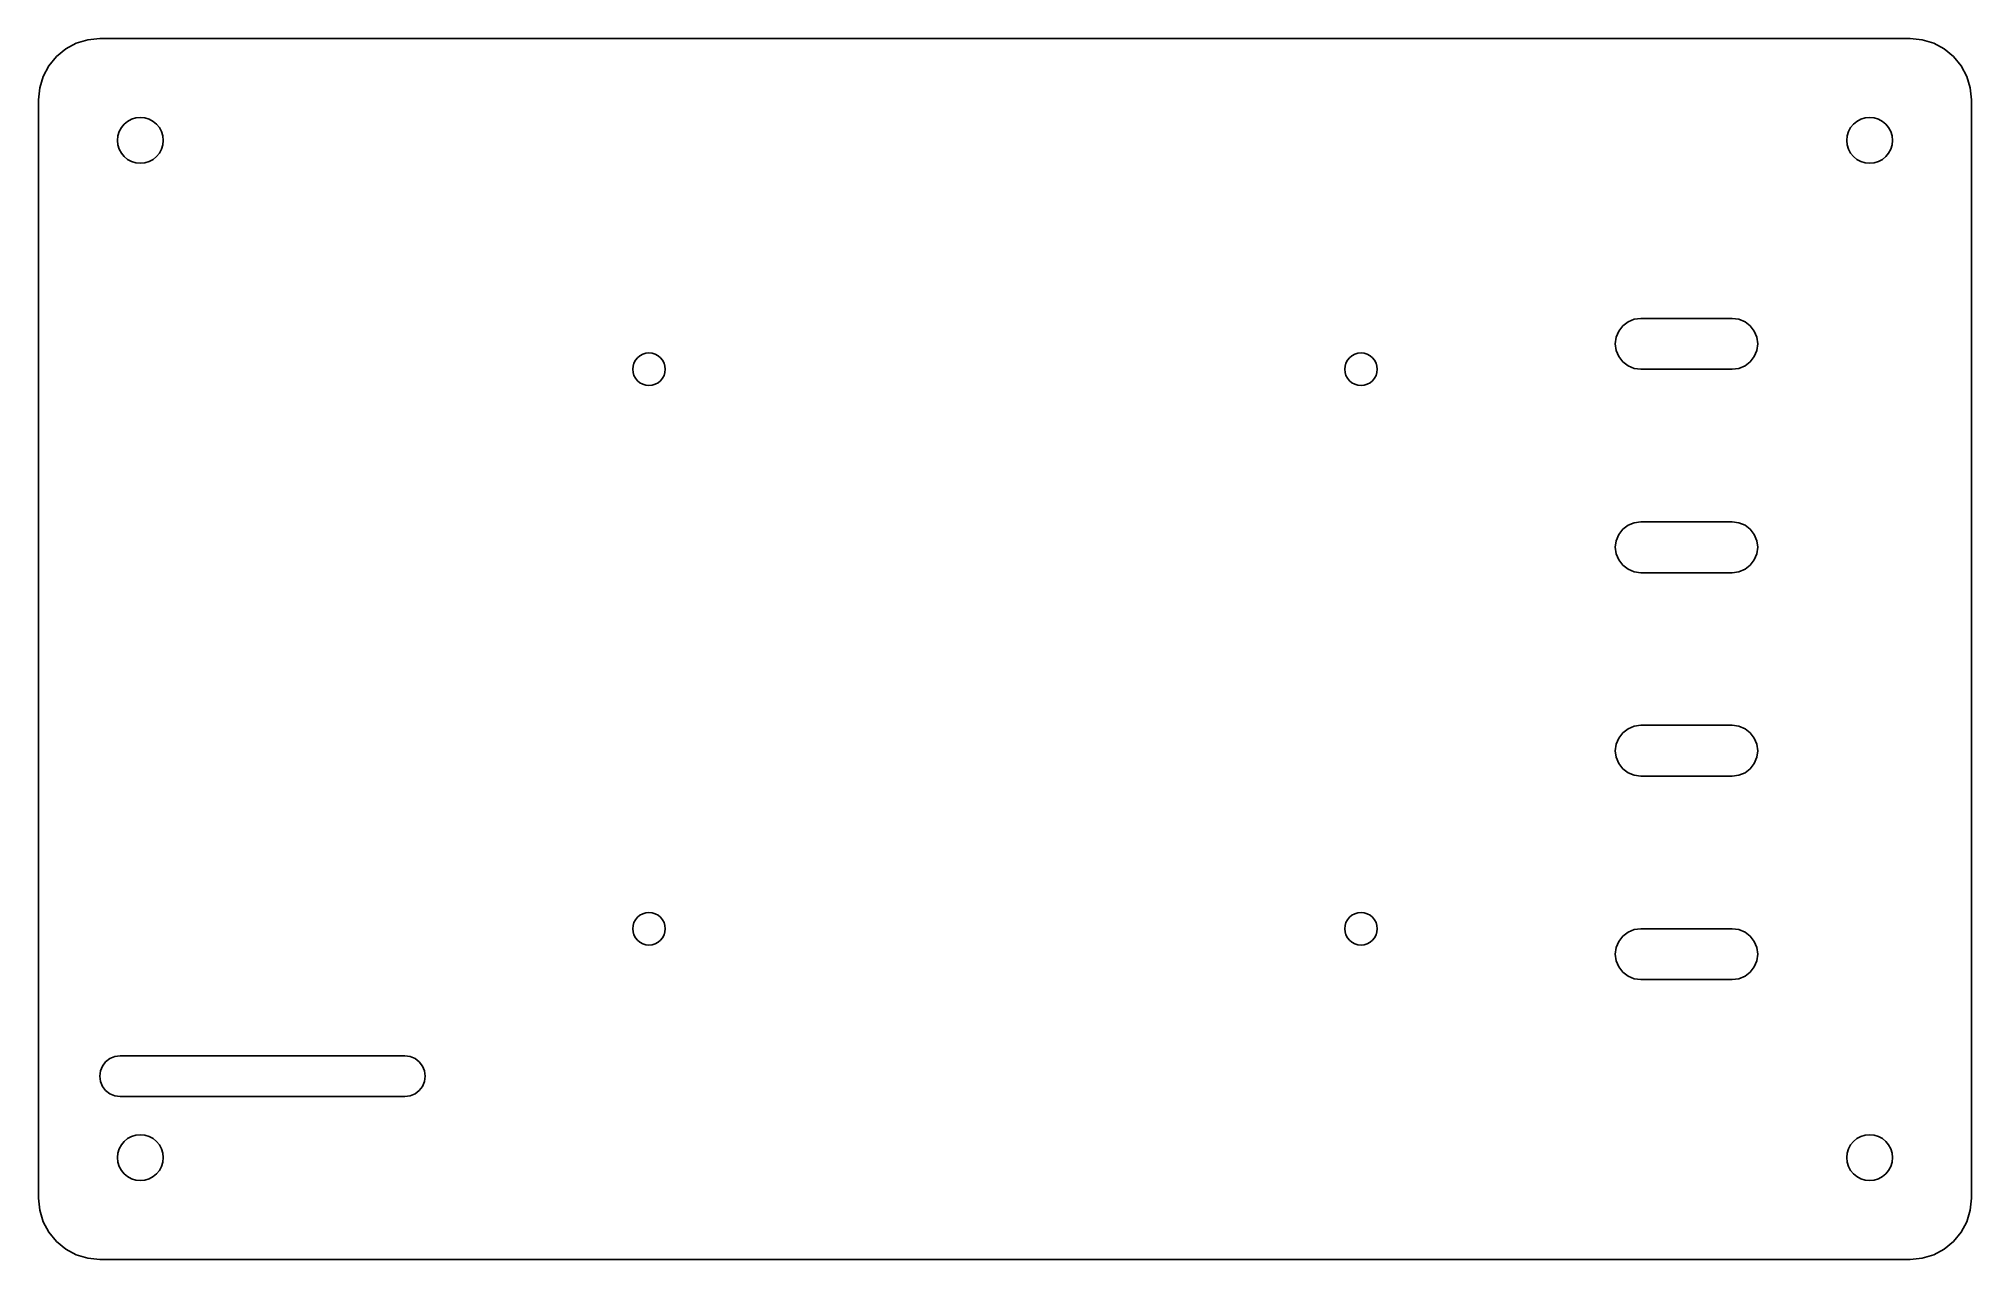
# Model space of a CAD drawing. Header units: metres. Extents: x 0 to 190, y 0 to 120.
import ezdxf

# ---------------------------------------------------------------- set-up
doc = ezdxf.new("R2010")
doc.units = ezdxf.units.M

msp = doc.modelspace()

# ---------------------------------------------------------------- linework, layer by layer
for p, q in [((4.82945, 119.885), (3.70389, 119.543)), ((6, 120), (4.82945, 119.885)), ((184, 120), (6, 120)), ((185.171, 119.885), (184, 120)), ((186.296, 119.543), (185.171, 119.885)), ((1.75735, 118.243), (1.01117, 117.333)), ((2.66656, 118.989), (1.75735, 118.243)), ((3.70389, 119.543), (2.66656, 118.989)), ((187.333, 118.989), (186.296, 119.543)), ((188.243, 118.243), (187.333, 118.989)), ((188.989, 117.333), (188.243, 118.243)), ((0.45671, 116.296), (0.11528, 115.171)), ((1.01117, 117.333), (0.45671, 116.296)), ((189.543, 116.296), (188.989, 117.333)), ((189.885, 115.171), (189.543, 116.296)), ((0.11528, 115.171), (0, 114)), ((0, 114), (0, 6)), ((190, 114), (189.885, 115.171)), ((190, 6), (190, 114)), ((9.13896, 112.079), (9.56104, 112.207)), ((9.56104, 112.207), (10, 112.25)), ((10, 112.25), (10.4389, 112.207)), ((10.4389, 112.207), (10.861, 112.079)), ((179.139, 112.079), (179.561, 112.207)), ((179.561, 112.207), (180, 112.25)), ((180, 112.25), (180.439, 112.207)), ((180.439, 112.207), (180.861, 112.079)), ((7.75, 110), (7.79323, 110.439)), ((7.79323, 110.439), (7.92126, 110.861)), ((7.92126, 110.861), (8.12918, 111.25)), ((8.12918, 111.25), (8.409, 111.591)), ((8.409, 111.591), (8.74995, 111.871)), ((8.74995, 111.871), (9.13896, 112.079)), ((10.861, 112.079), (11.25, 111.871)), ((11.25, 111.871), (11.591, 111.591)), ((11.591, 111.591), (11.8708, 111.25)), ((11.8708, 111.25), (12.0787, 110.861)), ((12.0787, 110.861), (12.2068, 110.439)), ((12.2068, 110.439), (12.25, 110)), ((177.75, 110), (177.793, 110.439)), ((177.793, 110.439), (177.921, 110.861)), ((177.921, 110.861), (178.129, 111.25)), ((178.129, 111.25), (178.409, 111.591)), ((178.409, 111.591), (178.75, 111.871)), ((178.75, 111.871), (179.139, 112.079)), ((180.861, 112.079), (181.25, 111.871)), ((181.25, 111.871), (181.591, 111.591)), ((181.591, 111.591), (181.871, 111.25)), ((181.871, 111.25), (182.079, 110.861)), ((182.079, 110.861), (182.207, 110.439)), ((182.207, 110.439), (182.25, 110)), ((7.79323, 109.561), (7.75, 110)), ((7.92126, 109.139), (7.79323, 109.561)), ((8.12918, 108.75), (7.92126, 109.139)), ((8.409, 108.409), (8.12918, 108.75)), ((8.74995, 108.129), (8.409, 108.409)), ((11.591, 108.409), (11.25, 108.129)), ((11.8708, 108.75), (11.591, 108.409)), ((12.0787, 109.139), (11.8708, 108.75)), ((12.2068, 109.561), (12.0787, 109.139)), ((12.25, 110), (12.2068, 109.561)), ((177.793, 109.561), (177.75, 110)), ((177.921, 109.139), (177.793, 109.561)), ((178.129, 108.75), (177.921, 109.139)), ((178.409, 108.409), (178.129, 108.75)), ((178.75, 108.129), (178.409, 108.409)), ((181.591, 108.409), (181.25, 108.129)), ((181.871, 108.75), (181.591, 108.409)), ((182.079, 109.139), (181.871, 108.75)), ((182.207, 109.561), (182.079, 109.139)), ((182.25, 110), (182.207, 109.561)), ((9.13896, 107.921), (8.74995, 108.129)), ((9.56104, 107.793), (9.13896, 107.921)), ((10, 107.75), (9.56104, 107.793)), ((10.4389, 107.793), (10, 107.75)), ((10.861, 107.921), (10.4389, 107.793)), ((11.25, 108.129), (10.861, 107.921)), ((179.139, 107.921), (178.75, 108.129)), ((179.561, 107.793), (179.139, 107.921)), ((180, 107.75), (179.561, 107.793)), ((180.439, 107.793), (180, 107.75)), ((180.861, 107.921), (180.439, 107.793)), ((181.25, 108.129), (180.861, 107.921)), ((155.085, 90.647), (155.335, 91.25)), ((155.335, 91.25), (155.732, 91.7678)), ((155.732, 91.7678), (156.25, 92.1651)), ((156.25, 92.1651), (156.853, 92.4148)), ((156.853, 92.4148), (157.5, 92.5)), ((157.5, 92.5), (166.5, 92.5)), ((166.5, 92.5), (167.147, 92.4148)), ((167.147, 92.4148), (167.75, 92.1651)), ((167.75, 92.1651), (168.268, 91.7678)), ((168.268, 91.7678), (168.665, 91.25)), ((168.665, 91.25), (168.915, 90.647)), ((155, 90), (155.085, 90.647)), ((155.085, 89.353), (155, 90)), ((155.335, 88.75), (155.085, 89.353)), ((168.915, 89.353), (168.665, 88.75)), ((168.915, 90.647), (169, 90)), ((169, 90), (168.915, 89.353)), ((58.4, 87.5), (58.4307, 87.8121)), ((58.4307, 87.1879), (58.4, 87.5)), ((58.4307, 87.8121), (58.5218, 88.1123)), ((58.5218, 88.1123), (58.6696, 88.3889)), ((58.6696, 88.3889), (58.8686, 88.6314)), ((58.8686, 88.6314), (59.1111, 88.8304)), ((59.1111, 88.8304), (59.3877, 88.9782)), ((59.3877, 88.9782), (59.6879, 89.0693)), ((59.6879, 89.0693), (60, 89.1)), ((60, 89.1), (60.3121, 89.0693)), ((60.3121, 89.0693), (60.6123, 88.9782)), ((60.6123, 88.9782), (60.8889, 88.8304)), ((60.8889, 88.8304), (61.1314, 88.6314)), ((61.1314, 88.6314), (61.3304, 88.3889)), ((61.3304, 88.3889), (61.4782, 88.1123)), ((61.4782, 88.1123), (61.5692, 87.8121)), ((61.5692, 87.8121), (61.6, 87.5)), ((61.6, 87.5), (61.5692, 87.1879)), ((128.4, 87.5), (128.431, 87.8121)), ((128.431, 87.1879), (128.4, 87.5)), ((128.431, 87.8121), (128.522, 88.1123)), ((128.522, 88.1123), (128.67, 88.3889)), ((128.67, 88.3889), (128.869, 88.6314)), ((128.869, 88.6314), (129.111, 88.8304)), ((129.111, 88.8304), (129.388, 88.9782)), ((129.388, 88.9782), (129.688, 89.0693)), ((129.688, 89.0693), (130, 89.1)), ((130, 89.1), (130.312, 89.0693)), ((130.312, 89.0693), (130.612, 88.9782)), ((130.612, 88.9782), (130.889, 88.8304)), ((130.889, 88.8304), (131.131, 88.6314)), ((131.131, 88.6314), (131.33, 88.3889)), ((131.33, 88.3889), (131.478, 88.1123)), ((131.478, 88.1123), (131.569, 87.8121)), ((131.569, 87.8121), (131.6, 87.5)), ((131.6, 87.5), (131.569, 87.1879)), ((155.732, 88.2322), (155.335, 88.75)), ((156.25, 87.8349), (155.732, 88.2322)), ((156.853, 87.5852), (156.25, 87.8349)), ((157.5, 87.5), (156.853, 87.5852)), ((166.5, 87.5), (157.5, 87.5)), ((167.147, 87.5852), (166.5, 87.5)), ((167.75, 87.8349), (167.147, 87.5852)), ((168.268, 88.2322), (167.75, 87.8349)), ((168.665, 88.75), (168.268, 88.2322)), ((58.5218, 86.8877), (58.4307, 87.1879)), ((58.6696, 86.6111), (58.5218, 86.8877)), ((58.8686, 86.3686), (58.6696, 86.6111)), ((59.1111, 86.1696), (58.8686, 86.3686)), ((59.3877, 86.0218), (59.1111, 86.1696)), ((59.6879, 85.9307), (59.3877, 86.0218)), ((60, 85.9), (59.6879, 85.9307)), ((60.3121, 85.9307), (60, 85.9)), ((60.6123, 86.0218), (60.3121, 85.9307)), ((60.8889, 86.1696), (60.6123, 86.0218)), ((61.1314, 86.3686), (60.8889, 86.1696)), ((61.3304, 86.6111), (61.1314, 86.3686)), ((61.4782, 86.8877), (61.3304, 86.6111)), ((61.5692, 87.1879), (61.4782, 86.8877)), ((128.522, 86.8877), (128.431, 87.1879)), ((128.67, 86.6111), (128.522, 86.8877)), ((128.869, 86.3686), (128.67, 86.6111)), ((129.111, 86.1696), (128.869, 86.3686)), ((129.388, 86.0218), (129.111, 86.1696)), ((129.688, 85.9307), (129.388, 86.0218)), ((130, 85.9), (129.688, 85.9307)), ((130.312, 85.9307), (130, 85.9)), ((130.612, 86.0218), (130.312, 85.9307)), ((130.889, 86.1696), (130.612, 86.0218)), ((131.131, 86.3686), (130.889, 86.1696)), ((131.33, 86.6111), (131.131, 86.3686)), ((131.478, 86.8877), (131.33, 86.6111)), ((131.569, 87.1879), (131.478, 86.8877)), ((156.25, 72.1651), (156.853, 72.4148)), ((156.853, 72.4148), (157.5, 72.5)), ((157.5, 72.5), (166.5, 72.5)), ((166.5, 72.5), (167.147, 72.4148)), ((167.147, 72.4148), (167.75, 72.1651)), ((155, 70), (155.085, 70.647)), ((155.085, 70.647), (155.335, 71.25)), ((155.335, 71.25), (155.732, 71.7678)), ((155.732, 71.7678), (156.25, 72.1651)), ((167.75, 72.1651), (168.268, 71.7678)), ((168.268, 71.7678), (168.665, 71.25)), ((168.665, 71.25), (168.915, 70.647)), ((168.915, 70.647), (169, 70)), ((155.085, 69.353), (155, 70)), ((155.335, 68.75), (155.085, 69.353)), ((155.732, 68.2322), (155.335, 68.75)), ((168.665, 68.75), (168.268, 68.2322)), ((168.915, 69.353), (168.665, 68.75)), ((169, 70), (168.915, 69.353)), ((156.25, 67.8349), (155.732, 68.2322)), ((156.853, 67.5852), (156.25, 67.8349)), ((157.5, 67.5), (156.853, 67.5852)), ((166.5, 67.5), (157.5, 67.5)), ((167.147, 67.5852), (166.5, 67.5)), ((167.75, 67.8349), (167.147, 67.5852)), ((168.268, 68.2322), (167.75, 67.8349)), ((155.335, 51.25), (155.732, 51.7678)), ((155.732, 51.7678), (156.25, 52.1651)), ((156.25, 52.1651), (156.853, 52.4148)), ((156.853, 52.4148), (157.5, 52.5)), ((157.5, 52.5), (166.5, 52.5)), ((166.5, 52.5), (167.147, 52.4148)), ((167.147, 52.4148), (167.75, 52.1651)), ((167.75, 52.1651), (168.268, 51.7678)), ((168.268, 51.7678), (168.665, 51.25)), ((155, 50), (155.085, 50.647)), ((155.085, 49.353), (155, 50)), ((155.085, 50.647), (155.335, 51.25)), ((168.665, 51.25), (168.915, 50.647)), ((168.915, 50.647), (169, 50)), ((169, 50), (168.915, 49.353)), ((155.335, 48.75), (155.085, 49.353)), ((155.732, 48.2322), (155.335, 48.75)), ((156.25, 47.8349), (155.732, 48.2322)), ((156.853, 47.5852), (156.25, 47.8349)), ((157.5, 47.5), (156.853, 47.5852)), ((166.5, 47.5), (157.5, 47.5)), ((167.147, 47.5852), (166.5, 47.5)), ((167.75, 47.8349), (167.147, 47.5852)), ((168.268, 48.2322), (167.75, 47.8349)), ((168.665, 48.75), (168.268, 48.2322)), ((168.915, 49.353), (168.665, 48.75)), ((58.4, 32.5), (58.4307, 32.8121)), ((58.4307, 32.1879), (58.4, 32.5)), ((58.4307, 32.8121), (58.5218, 33.1123)), ((58.5218, 33.1123), (58.6696, 33.3889)), ((58.6696, 33.3889), (58.8686, 33.6314)), ((58.8686, 33.6314), (59.1111, 33.8304)), ((59.1111, 33.8304), (59.3877, 33.9782)), ((59.3877, 33.9782), (59.6879, 34.0692)), ((59.6879, 34.0692), (60, 34.1)), ((60, 34.1), (60.3121, 34.0692)), ((60.3121, 34.0692), (60.6123, 33.9782)), ((60.6123, 33.9782), (60.8889, 33.8304)), ((60.8889, 33.8304), (61.1314, 33.6314)), ((61.1314, 33.6314), (61.3304, 33.3889)), ((61.3304, 33.3889), (61.4782, 33.1123)), ((61.4782, 33.1123), (61.5692, 32.8121)), ((61.5692, 32.8121), (61.6, 32.5)), ((61.6, 32.5), (61.5692, 32.1879)), ((128.4, 32.5), (128.431, 32.8121)), ((128.431, 32.1879), (128.4, 32.5)), ((128.431, 32.8121), (128.522, 33.1123)), ((128.522, 33.1123), (128.67, 33.3889)), ((128.67, 33.3889), (128.869, 33.6314)), ((128.869, 33.6314), (129.111, 33.8304)), ((129.111, 33.8304), (129.388, 33.9782)), ((129.388, 33.9782), (129.688, 34.0692)), ((129.688, 34.0692), (130, 34.1)), ((130, 34.1), (130.312, 34.0692)), ((130.312, 34.0692), (130.612, 33.9782)), ((130.612, 33.9782), (130.889, 33.8304)), ((130.889, 33.8304), (131.131, 33.6314)), ((131.131, 33.6314), (131.33, 33.3889)), ((131.33, 33.3889), (131.478, 33.1123)), ((131.478, 33.1123), (131.569, 32.8121)), ((131.569, 32.8121), (131.6, 32.5)), ((131.6, 32.5), (131.569, 32.1879)), ((156.25, 32.1651), (156.853, 32.4148)), ((156.853, 32.4148), (157.5, 32.5)), ((157.5, 32.5), (166.5, 32.5)), ((166.5, 32.5), (167.147, 32.4148)), ((167.147, 32.4148), (167.75, 32.1651)), ((58.5218, 31.8877), (58.4307, 32.1879)), ((58.6696, 31.6111), (58.5218, 31.8877)), ((58.8686, 31.3686), (58.6696, 31.6111)), ((59.1111, 31.1696), (58.8686, 31.3686)), ((59.3877, 31.0218), (59.1111, 31.1696)), ((59.6879, 30.9307), (59.3877, 31.0218)), ((60, 30.9), (59.6879, 30.9307)), ((60.3121, 30.9307), (60, 30.9)), ((60.6123, 31.0218), (60.3121, 30.9307)), ((60.8889, 31.1696), (60.6123, 31.0218)), ((61.1314, 31.3686), (60.8889, 31.1696)), ((61.3304, 31.6111), (61.1314, 31.3686)), ((61.4782, 31.8877), (61.3304, 31.6111)), ((61.5692, 32.1879), (61.4782, 31.8877)), ((128.522, 31.8877), (128.431, 32.1879)), ((128.67, 31.6111), (128.522, 31.8877)), ((128.869, 31.3686), (128.67, 31.6111)), ((129.111, 31.1696), (128.869, 31.3686)), ((129.388, 31.0218), (129.111, 31.1696)), ((129.688, 30.9307), (129.388, 31.0218)), ((130, 30.9), (129.688, 30.9307)), ((130.312, 30.9307), (130, 30.9)), ((130.612, 31.0218), (130.312, 30.9307)), ((130.889, 31.1696), (130.612, 31.0218)), ((131.131, 31.3686), (130.889, 31.1696)), ((131.33, 31.6111), (131.131, 31.3686)), ((131.478, 31.8877), (131.33, 31.6111)), ((131.569, 32.1879), (131.478, 31.8877)), ((155, 30), (155.085, 30.647)), ((155.085, 30.647), (155.335, 31.25)), ((155.335, 31.25), (155.732, 31.7678)), ((155.732, 31.7678), (156.25, 32.1651)), ((167.75, 32.1651), (168.268, 31.7678)), ((168.268, 31.7678), (168.665, 31.25)), ((168.665, 31.25), (168.915, 30.647)), ((168.915, 30.647), (169, 30)), ((155.085, 29.353), (155, 30)), ((155.335, 28.75), (155.085, 29.353)), ((155.732, 28.2322), (155.335, 28.75)), ((168.665, 28.75), (168.268, 28.2322)), ((168.915, 29.353), (168.665, 28.75)), ((169, 30), (168.915, 29.353)), ((156.25, 27.8349), (155.732, 28.2322)), ((156.853, 27.5852), (156.25, 27.8349)), ((157.5, 27.5), (156.853, 27.5852)), ((166.5, 27.5), (157.5, 27.5)), ((167.147, 27.5852), (166.5, 27.5)), ((167.75, 27.8349), (167.147, 27.5852)), ((168.268, 28.2322), (167.75, 27.8349)), ((6.06815, 18.5176), (6.26794, 19)), ((6.26794, 19), (6.58578, 19.4142)), ((6.58578, 19.4142), (7, 19.732)), ((7, 19.732), (7.48236, 19.9318)), ((7.48236, 19.9318), (8, 20)), ((8, 20), (36, 20)), ((36, 20), (36.5176, 19.9318)), ((36.5176, 19.9318), (37, 19.732)), ((37, 19.732), (37.4142, 19.4142)), ((37.4142, 19.4142), (37.732, 19)), ((37.732, 19), (37.9318, 18.5176)), ((6, 18), (6.06815, 18.5176)), ((6.06815, 17.4824), (6, 18)), ((6.26794, 17), (6.06815, 17.4824)), ((37.9318, 17.4824), (37.732, 17)), ((37.9318, 18.5176), (38, 18)), ((38, 18), (37.9318, 17.4824)), ((6.58578, 16.5858), (6.26794, 17)), ((7, 16.2679), (6.58578, 16.5858)), ((7.48236, 16.0681), (7, 16.2679)), ((8, 16), (7.48236, 16.0681)), ((36, 16), (8, 16)), ((36.5176, 16.0681), (36, 16)), ((37, 16.2679), (36.5176, 16.0681)), ((37.4142, 16.5858), (37, 16.2679)), ((37.732, 17), (37.4142, 16.5858)), ((8.12918, 11.25), (8.409, 11.591)), ((8.409, 11.591), (8.74995, 11.8708)), ((8.74995, 11.8708), (9.13896, 12.0787)), ((9.13896, 12.0787), (9.56104, 12.2068)), ((9.56104, 12.2068), (10, 12.25)), ((10, 12.25), (10.4389, 12.2068)), ((10.4389, 12.2068), (10.861, 12.0787)), ((10.861, 12.0787), (11.25, 11.8708)), ((11.25, 11.8708), (11.591, 11.591)), ((11.591, 11.591), (11.8708, 11.25)), ((178.129, 11.25), (178.409, 11.591)), ((178.409, 11.591), (178.75, 11.8708)), ((178.75, 11.8708), (179.139, 12.0787)), ((179.139, 12.0787), (179.561, 12.2068)), ((179.561, 12.2068), (180, 12.25)), ((180, 12.25), (180.439, 12.2068)), ((180.439, 12.2068), (180.861, 12.0787)), ((180.861, 12.0787), (181.25, 11.8708)), ((181.25, 11.8708), (181.591, 11.591)), ((181.591, 11.591), (181.871, 11.25)), ((7.75, 10), (7.79323, 10.4389)), ((7.79323, 9.56104), (7.75, 10)), ((7.79323, 10.4389), (7.92126, 10.861)), ((7.92126, 9.13896), (7.79323, 9.56104)), ((7.92126, 10.861), (8.12918, 11.25)), ((11.8708, 11.25), (12.0787, 10.861)), ((12.0787, 10.861), (12.2068, 10.4389)), ((12.2068, 9.56104), (12.0787, 9.13896)), ((12.2068, 10.4389), (12.25, 10)), ((12.25, 10), (12.2068, 9.56104)), ((177.75, 10), (177.793, 10.4389)), ((177.793, 9.56104), (177.75, 10)), ((177.793, 10.4389), (177.921, 10.861)), ((177.921, 9.13896), (177.793, 9.56104)), ((177.921, 10.861), (178.129, 11.25)), ((181.871, 11.25), (182.079, 10.861)), ((182.079, 10.861), (182.207, 10.4389)), ((182.207, 9.56104), (182.079, 9.13896)), ((182.207, 10.4389), (182.25, 10)), ((182.25, 10), (182.207, 9.56104)), ((8.12918, 8.74995), (7.92126, 9.13896)), ((8.409, 8.409), (8.12918, 8.74995)), ((8.74995, 8.12918), (8.409, 8.409)), ((9.13896, 7.92126), (8.74995, 8.12918)), ((9.56104, 7.79323), (9.13896, 7.92126)), ((10, 7.75), (9.56104, 7.79323)), ((10.4389, 7.79323), (10, 7.75)), ((10.861, 7.92126), (10.4389, 7.79323)), ((11.25, 8.12918), (10.861, 7.92126)), ((11.591, 8.409), (11.25, 8.12918)), ((11.8708, 8.74995), (11.591, 8.409)), ((12.0787, 9.13896), (11.8708, 8.74995)), ((178.129, 8.74995), (177.921, 9.13896)), ((178.409, 8.409), (178.129, 8.74995)), ((178.75, 8.12918), (178.409, 8.409)), ((179.139, 7.92126), (178.75, 8.12918)), ((179.561, 7.79323), (179.139, 7.92126)), ((180, 7.75), (179.561, 7.79323)), ((180.439, 7.79323), (180, 7.75)), ((180.861, 7.92126), (180.439, 7.79323)), ((181.25, 8.12918), (180.861, 7.92126)), ((181.591, 8.409), (181.25, 8.12918)), ((181.871, 8.74995), (181.591, 8.409)), ((182.079, 9.13896), (181.871, 8.74995)), ((0, 6), (0.11528, 4.82945)), ((189.885, 4.82945), (190, 6)), ((0.11528, 4.82945), (0.45671, 3.70389)), ((189.543, 3.70389), (189.885, 4.82945)), ((0.45671, 3.70389), (1.01117, 2.66656)), ((1.01117, 2.66656), (1.75735, 1.75735)), ((188.243, 1.75735), (188.989, 2.66656)), ((188.989, 2.66656), (189.543, 3.70389)), ((1.75735, 1.75735), (2.66656, 1.01117)), ((2.66656, 1.01117), (3.70389, 0.45671)), ((3.70389, 0.45671), (4.82945, 0.11528)), ((4.82945, 0.11528), (6, 0)), ((6, 0), (184, 0)), ((184, 0), (185.171, 0.11528)), ((185.171, 0.11528), (186.296, 0.45671)), ((186.296, 0.45671), (187.333, 1.01117)), ((187.333, 1.01117), (188.243, 1.75735))]:
    msp.add_line(p, q)

doc.saveas('drawing.dxf')
